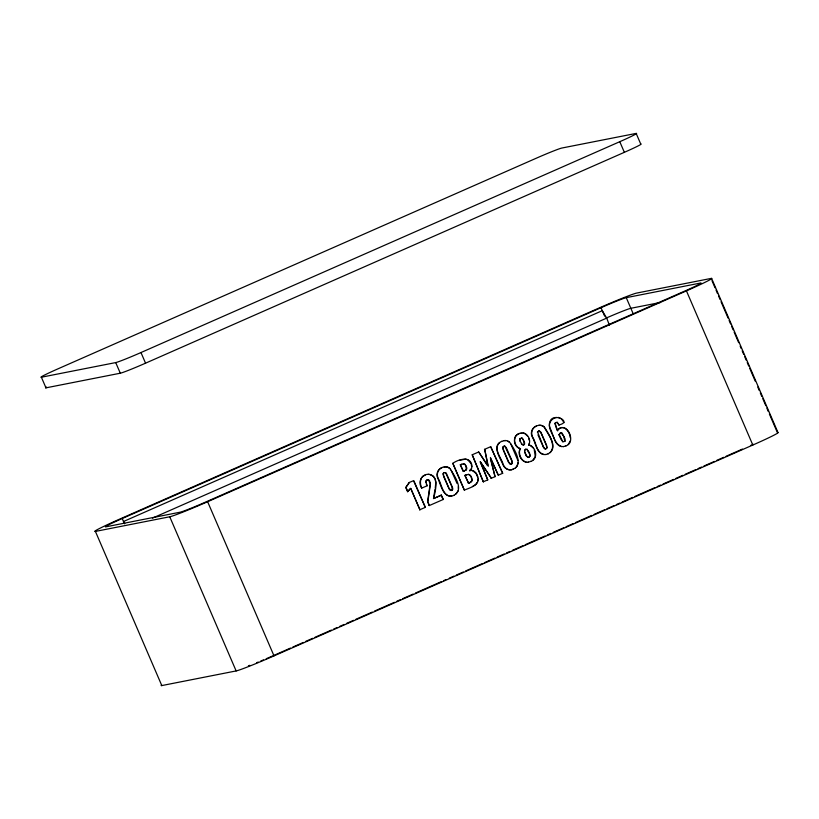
<?xml version="1.0" encoding="UTF-8"?>
<svg xmlns="http://www.w3.org/2000/svg" width="819" height="819" viewBox="0 0 819 819"><rect width="100%" height="100%" fill="white"/><g stroke="black" fill="none" stroke-linecap="round" stroke-linejoin="round"><path stroke-width="1.23" d="M469.604 482.882L471.816 480.733C471.928 478.337 470.853 475.03 468.294 474.385M468.366 483.425L471.386 481.869L472.082 480.671C472.205 478.286 471.13 474.979 468.56 474.334L464.905 475.389L468.642 483.374L464.905 475.389M477.886 480.61L477.948 478.951M425.737 482.555L426.259 480.313L428.009 479.627M427.252 479.791L426.105 480.886L426.013 482.504L427.201 485.759L421.683 488.124C417.741 482.452 421.15 474.293 428.429 474.242M427.733 479.678L429.371 480.374L430.466 483.732L427.866 501.607L429.269 505.569L427.59 501.658L430.2 483.783L428.45 479.862M435.268 487.981L435.831 482.36L435.298 480.21M518.11 462.643L516.881 466.41L515.427 467.925M433.63 497.399L435.073 489.158M466.195 469.686L466.011 466.042L464.875 464.434L463.308 463.851L465.151 464.383L466.861 468.018L466.461 469.635L463.503 471.427L460.319 464.731L463.226 471.478L466.461 469.635M559.008 434.776L560.298 432.944L562.008 432.913L565.12 439.015L565.049 441.318L562.858 441.799L560.892 439.148L559.008 434.776L560.575 432.893M520.147 441.615L519.942 438.472L522.409 438.165L524.518 442.434L524.559 444.011L523.566 444.912L524.559 444.011M521.283 443.765C524.682 446.928 518.918 440.98 519.942 439.25L519.942 438.472M570.382 440.786L568.202 444.502M528.931 457.35L529.903 456.132L529.719 454.35L526.975 449.334L529.371 452.579L530.18 456.081L528.398 457.463L526.494 455.845L524.928 452.149L524.754 450.378L525.726 449.221M533.23 448.003L530.354 445.485L528.572 445.065L529.146 443.734M528.572 445.065C531.859 440.499 527.18 431.521 520.966 433.128M524.488 450.43L525.45 449.273L527.252 449.283M443.14 475.112L442.997 473.679L443.918 472.624L445.577 472.614L446.519 473.689L452.672 488.022L452.764 489.404L451.597 490.458M451.167 490.561L449.007 488.237L443.898 476.361L443.274 473.617L444.185 472.573M505.241 446.335L504.33 446.181L506.183 447.42L511.916 460.544L512.428 463.124L511.537 464.127L509.961 464.148L508.404 462.018L502.805 448.843L502.661 447.399L503.849 446.294M510.831 464.291L508.671 461.967L503.562 450.092L502.948 446.795M545.249 449.068L547.123 447.85L546.601 445.26L540.878 432.145L539.291 430.855L537.356 432.125L538.544 431.019M564.772 441.369L563.881 436.527L561.076 432.77M452.211 490.038L451.975 486.865L445.577 472.614M504.965 446.386L511.64 460.595L512.162 463.175L511.261 464.189M539.291 430.855L541.216 433.435L546.334 445.321L546.846 447.901L545.945 448.914M458.108 490.909L455.763 494.195M419.645 509.807L425.327 507.37L413.779 480.569L409.265 482.493L405.784 487.561L407.555 491.666L410.728 488.411L419.912 509.746L410.728 488.411M526.248 462.162C520.679 460.882 517.925 452.743 520.28 448.72C516.799 453.992 521.846 463.308 528.45 462.151M477.467 482.094L475.604 484.613L472.42 486.568M405.784 487.561L409.265 482.493M410.452 488.462L407.555 491.666M471.16 468.929L469.492 470.73C473.74 469.144 477.139 473.3 477.907 477.078C480.343 485.186 469.717 487.807 464.353 490.12L452.815 463.319C458.701 459.039 471.457 455.559 472 466.523L471.437 468.877L469.768 470.679M532.974 460.083L535.309 456.582L534.254 449.846M557.033 430.18L554.883 423.443L557.043 422.235L559.029 424.918L557.043 422.235M554.883 423.443L555.794 422.491M499.59 442.598C492.782 448.863 501.627 458.087 503.194 464.537C504.473 467.792 507.739 470.454 511.384 469.768C525.04 466.165 514.67 449.385 509.715 442.321A6.552 6.429 78.9 0 0 504.074 440.632L501.453 441.421M550.112 452.651C556.961 445.065 548.085 434.213 544.133 427.098A6.552 6.429 78.9 0 0 538.492 425.409M558.169 429.34C563.922 423.761 569.973 432.002 570.27 437.663M565.878 445.884C576.484 442.833 567.587 421.488 558.445 429.289L557.647 430.917L555.149 423.392M425.133 475.133C419.195 476.904 419.932 484.244 421.683 488.124M453.716 495.393C464.68 489.772 454.258 475.675 450.051 468.591A6.552 6.429 78.9 0 0 444.41 466.902C438.697 467.383 435.124 473.669 438.022 478.726C440.817 484.899 443.806 499.825 453.992 495.331M548.075 453.839C559.029 448.228 548.607 434.121 544.4 427.047A6.552 6.429 78.9 0 0 538.769 425.358C533.046 425.839 529.473 432.125 532.381 437.172C535.851 442.751 536.711 455.712 546.068 454.494M442.065 467.639C437.541 469.195 436.169 474.672 438.298 478.665C441.81 484.213 442.526 496.877 451.719 496.048M501.73 441.369C491.277 445.577 500.511 458.333 502.917 464.588C504.371 468.775 509.305 471.283 513.38 469.113M536.414 426.095C531.889 427.641 530.528 433.128 532.647 437.121C536.261 442.588 536.312 452.743 543.97 454.555M530.681 461.425C538.82 459.142 536.138 446.212 528.849 445.014M519.072 433.773C511.885 436.158 514.066 446.979 520.556 448.669M41.39 377.221L115.714 362.582A23.167 0.973 -23.3 0 0 140.97 352.539L619.778 141.697A23.167 0.973 -23.3 0 0 636.158 133.405L561.824 148.044A23.167 0.973 -23.3 0 0 536.578 158.087L57.77 368.929A23.167 0.973 -23.3 0 0 41.39 377.221L45.966 387.848L120.301 373.208A23.167 0.973 -23.3 0 0 145.547 363.175L624.354 152.324A23.167 0.973 -23.3 0 0 640.734 144.031L636.619 134.47M122.205 518.54L601.013 307.698A23.167 0.973 -23.3 0 1 626.259 297.666L700.593 283.026A23.167 0.973 -23.3 0 1 684.213 291.318L205.405 502.16A23.167 0.973 -23.3 0 1 180.149 512.192L105.825 526.832A23.167 0.973 -23.3 0 1 122.205 518.54L124.427 523.71M152.477 518.13L606.695 318.11L609.397 325.102M95.413 531.418L169.748 516.779A34.756 1.454 -23.3 0 0 207.627 501.719L686.435 290.878A34.756 1.454 -23.3 0 0 711.005 278.44L636.67 293.079A34.756 1.454 -23.3 0 0 598.791 308.139L119.983 518.98A34.756 1.454 -23.3 0 0 95.413 531.418L161.804 685.575L236.138 670.935A34.756 1.454 -23.3 0 0 274.017 655.876L752.825 445.034A34.756 1.454 -23.3 0 0 777.395 432.596L769.348 413.912M472.215 454.77L483.302 481.777L472.215 454.77L478.705 451.975L488.298 466.298L484.694 449.344L487.766 465.141M484.428 449.396L490.694 446.703L502.682 473.3L498.3 475.163L490.642 458.65M460.319 464.731L463.585 463.789M460.595 464.68L461.599 464.24M558.753 424.969C573.044 421.98 553.173 412.039 550.01 421.478C547.307 427.999 553.173 434.316 554.832 440.274C556.255 443.826 559.52 447.348 563.707 446.57M465.182 475.337L466.38 474.805M433.425 498.576L441.38 495.147L443.243 499.477L429.269 505.569M441.38 495.147L433.701 498.525C435.155 491.369 440.09 474.969 428.163 474.293M483.302 481.777L487.755 479.883L480.405 461.742L491.38 478.286L480.814 462.827M491.103 478.337L495.045 476.668L490.407 457.493L498.3 475.163M290.479 648.085L271.795 656.316A23.167 0.973 -23.3 0 1 266.257 658.711M292.823 647.061L303.327 642.434M305.661 641.4L312.674 638.318M315.008 637.284L331.357 630.087M333.691 629.053L337.193 627.518M339.527 626.484L344.205 624.426M346.539 623.402L353.542 620.321M355.886 619.287L372.236 612.09M374.57 611.056L394.42 602.313M396.754 601.289L400.256 599.743M402.59 598.72L413.104 594.092M415.438 593.058L441.134 581.746M443.468 580.722L445.802 579.688M449.303 578.153L453.982 576.095M456.316 575.061L463.319 571.979M465.653 570.945L482.002 563.748M484.336 562.725L494.85 558.087M497.184 557.063L504.197 553.982M506.531 552.948L510.032 551.402M512.366 550.378L522.88 545.751M525.214 544.717L545.065 535.984M547.399 534.95L550.911 533.404M553.245 532.381L563.748 527.753M566.093 526.719L573.095 523.638M575.429 522.604L591.779 515.407M594.113 514.383L604.627 509.756M606.961 508.722L613.963 505.64M616.308 504.606L619.809 503.071M622.143 502.037L632.657 497.409M634.991 496.386L654.842 487.643M657.176 486.609L660.677 485.073M663.021 484.039L673.525 479.412M675.859 478.388L682.872 475.296M685.206 474.273L695.72 469.645M698.054 468.611L701.555 467.065M703.89 466.042L714.403 461.414M716.738 460.38L723.74 457.299M726.074 456.275L742.423 449.068M459.643 460.309L466.062 458.998M556.592 417.485C551.658 418.212 547.891 423.116 550.01 427.989C553.255 434.193 554.002 443.847 561.496 446.519M521.242 433.077C512.213 433.568 512.418 446.652 520.28 448.72M545.802 454.555L548.341 453.787M528.173 462.203L530.958 461.363M563.431 446.621L566.144 445.833M503.583 446.355L504.606 446.13M451.873 490.407L450.296 490.427L449.344 489.424L443.622 476.412M660.575 302.436L630.845 308.292A23.167 0.973 -23.3 0 0 605.589 318.335M564.117 422.676L561.373 418.775L558.302 417.373M521.642 437.796L523.464 440.192L524.283 444.062M490.694 446.703L502.682 473.3M478.705 451.975L487.336 465.325M452.815 463.319L464.353 490.12M562.858 441.799L559.285 434.725M427.201 485.759L426.361 484.49M495.045 476.668L490.417 458.742M487.755 479.883L480.129 461.793M443.243 499.477L441.103 495.198M425.327 507.37L414.015 481.787M522.44 444.881L523.843 444.85M522.952 433.036L524.723 433.517L527.569 436.056M429.637 474.334L433.302 476.361L435.032 479.135M545.526 449.007L543.693 447.88L537.97 434.869M528.122 457.514L526.228 455.907L524.651 452.211M472.481 470.608L476.034 473.413L477.641 477.129M467.485 459.439L471.027 463.636M544.911 448.822L543.366 446.693L537.622 432.074M606.695 318.11L602.293 310.677L123.485 521.519L124.744 523.648M510.841 444.041L517.915 460.513M451.177 470.311L457.063 483.466M711.598 278.388L777.989 432.545M712.008 280.774L715.028 287.776M716.031 290.121L717.536 293.622M718.55 295.956L720.055 299.457M721.058 301.791L728.101 318.141M729.105 320.485L730.62 323.986M731.623 326.32L733.128 329.822M734.141 332.156L738.666 342.67M740.171 346.171L741.175 348.505M742.188 350.849L743.693 354.351M744.696 356.685L746.211 360.186M747.215 362.52L748.72 366.032M749.733 368.366L755.261 381.214M757.78 387.049L759.285 390.55M760.288 392.885L761.803 396.396M762.806 398.73L765.826 405.733M766.83 408.067L768.335 411.578M686.435 290.878L752.825 445.034M619.778 141.697L624.354 152.324M626.259 297.666L633.353 314.117M601.013 307.698L604.647 316.144M406.06 487.51L407.831 491.615M207.627 501.719L274.017 655.876M140.97 352.539L145.547 363.175M115.714 362.582L120.301 373.208M169.748 516.779L236.138 670.935M528.613 438.083L529.279 440.223M471.263 464.619L471.734 466.574M458.251 486.783L458.445 488.912M45.966 387.848A23.167 0.973 -23.3 0 1 46.54 387.059M161.804 685.575A34.756 1.454 -23.3 0 1 161.64 685.032M263.493 659.889A23.167 0.973 -23.3 0 1 260.8 661.015M258.21 662.08A23.167 0.973 -23.3 0 1 256.572 662.735M249.826 665.325A23.167 0.973 -23.3 0 1 248.403 665.816M753.285 444.287A23.167 0.973 -23.3 0 1 750.603 445.475M444.144 466.953A6.552 6.429 78.9 0 1 449.774 468.642M503.808 440.683A6.552 6.429 78.9 0 1 505.917 440.632M507.8 441.226A6.552 6.429 78.9 0 1 509.438 442.373"/></g></svg>
